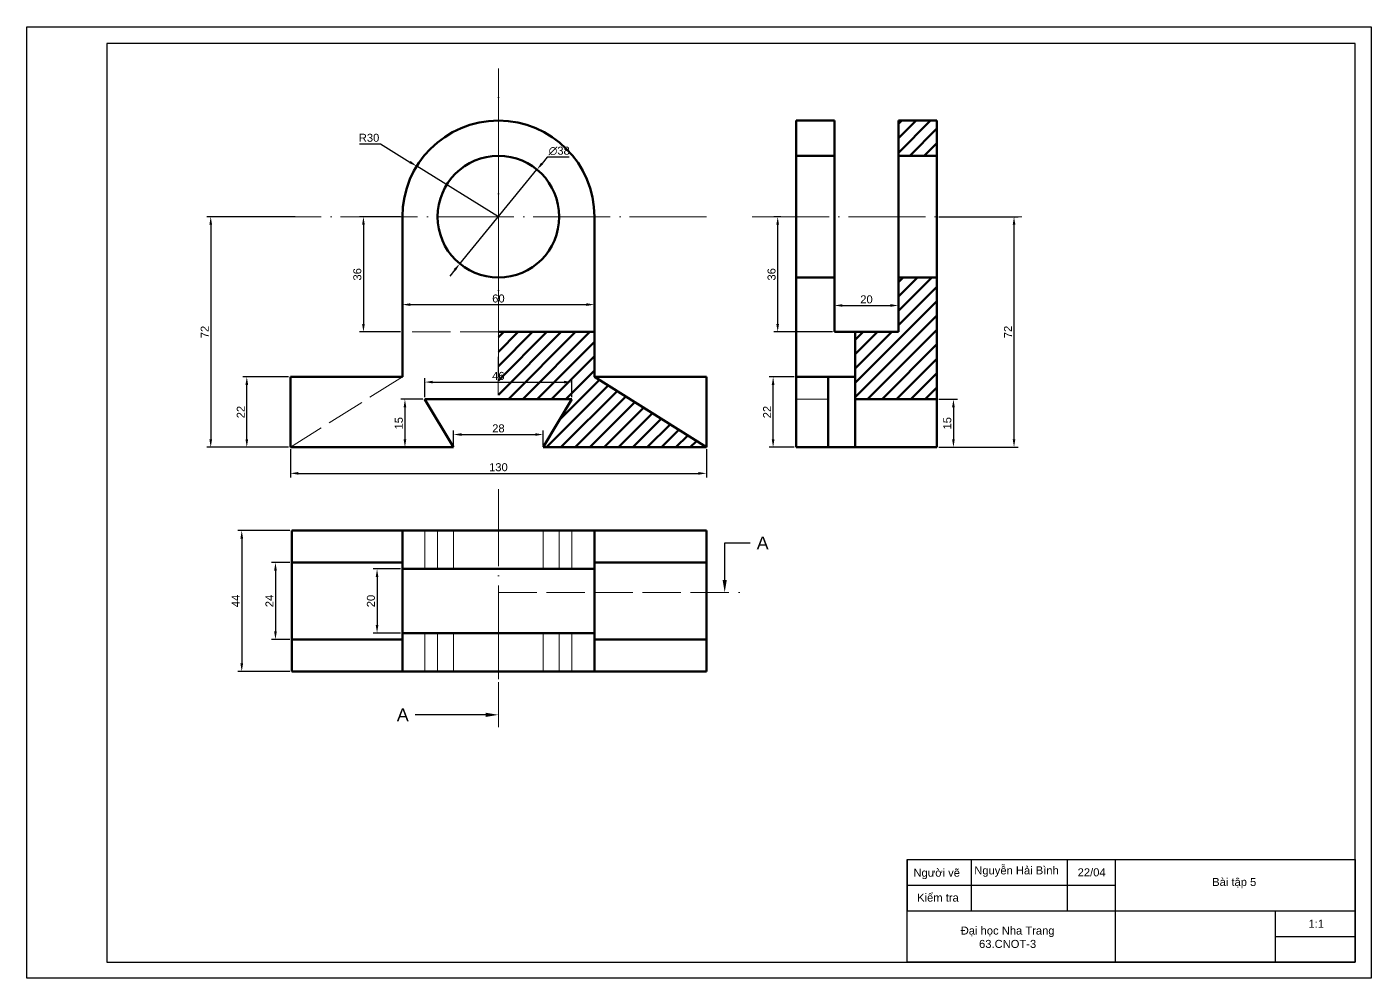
# Model space of a CAD drawing. Header units: millimetres. Extents: x 760 to 4139, y 0 to 297.
# Drawn here: x 2078.8 to 2498.8, y 0 to 297 of the extents above; entities that cross this region are included whole.
import ezdxf
from ezdxf import colors
from ezdxf.entities.mleader import LeaderData, LeaderLine
from ezdxf.math import Vec2, Vec3

# ---------------------------------------------------------------- set-up
doc = ezdxf.new("R2010")
doc.units = ezdxf.units.MM
doc.linetypes.add('ACAD_ISO02W100', pattern=[15, 12, -3])
doc.linetypes.add('ACAD_ISO04W100', pattern=[30, 24, -3, 0, -3])
for name, color, linetype, lineweight in [('liendam', 10, 'Continuous', 50), ('net dut', 50, 'ACAD_ISO02W100', 20), ('truc', 130, 'ACAD_ISO04W100', 20)]:
    doc.layers.add(name, color=color, linetype=linetype, lineweight=lineweight)
doc.styles.add('chu1', font='arial.ttf')
doc.styles.get("Standard").update_dxf_attribs({"font": 'arial.ttf'})
doc.dimstyles.new('ISO-25', dxfattribs={"dimtxt": 2.5, "dimasz": 2.5, "dimexe": 1.25, "dimexo": 0.625, "dimtad": 1, "dimtoh": 1, "dimdec": 1, "dimtxsty": 'Standard', "dimcen": 2.5, "dimclrd": 256, "dimclre": 256, "dimclrt": 256, "dimadec": 0, "dimazin": 0, "dimtfac": 1, "dimtdec": 1, "dimtmove": 0, "dimatfit": 3, "dimfxl": 1, "dimarcsym": 0})
pattern_1 = [(45, (23.4625, 0), (-2.245064, 2.245064), [])]

# ---------------------------------------------------------------- blocks, each defined once
blk = doc.blocks.new('*D45')
at = {"lineweight": -2, "transparency": 16777216}
for p, q in [((2161.14, 165.11), (2161.14, 156.35)), ((2291.14, 165.11), (2291.14, 156.35)), ((2163.64, 157.6), (2288.64, 157.6))]:
    blk.add_line(p, q, dxfattribs=at)
at = {"transparency": 16777216}
for points in [[(2163.64, 158.02), (2163.64, 157.18), (2161.14, 157.6)], [(2288.64, 158.02), (2288.64, 157.18), (2291.14, 157.6)]]:
    blk.add_solid(points, dxfattribs=at)
at = {"layer": 'Defpoints', "color": 0, "transparency": 16777216}
for p in [(2161.14, 165.74), (2291.14, 165.74), (2291.14, 157.6)]:
    blk.add_point(p, dxfattribs=at)
at = {"transparency": 16777216, "insert": (2226.14, 159.5), "char_height": 2.5, "attachment_point": 5}
blk.add_mtext('130', dxfattribs=at)
blk = doc.blocks.new('*D46')
at = {"lineweight": -2, "transparency": 16777216}
for p, q in [((2160.51, 187.74), (2146.27, 187.74)), ((2147.52, 168.24), (2147.52, 185.24)), ((2160.51, 165.74), (2146.27, 165.74))]:
    blk.add_line(p, q, dxfattribs=at)
at = {"transparency": 16777216}
for points in [[(2147.11, 185.24), (2147.94, 185.24), (2147.52, 187.74)], [(2147.11, 168.24), (2147.94, 168.24), (2147.52, 165.74)]]:
    blk.add_solid(points, dxfattribs=at)
at = {"layer": 'Defpoints', "color": 0, "transparency": 16777216}
for p in [(2147.52, 187.74), (2161.14, 187.74), (2161.14, 165.74)]:
    blk.add_point(p, dxfattribs=at)
at = {"transparency": 16777216, "insert": (2145.64, 176.74), "char_height": 2.5, "attachment_point": 5, "rotation": 90}
blk.add_mtext('22', dxfattribs=at)
blk = doc.blocks.new('*D47')
at = {"lineweight": -2, "transparency": 16777216}
for p, q in [((2162.59, 237.74), (2135, 237.74)), ((2136.25, 235.24), (2136.25, 168.24)), ((2160.51, 165.74), (2135, 165.74))]:
    blk.add_line(p, q, dxfattribs=at)
at = {"transparency": 16777216}
for points in [[(2135.83, 235.24), (2136.67, 235.24), (2136.25, 237.74)], [(2135.83, 168.24), (2136.67, 168.24), (2136.25, 165.74)]]:
    blk.add_solid(points, dxfattribs=at)
at = {"layer": 'Defpoints', "color": 0, "transparency": 16777216}
for p in [(2163.21, 237.74), (2136.25, 165.74), (2161.14, 165.74)]:
    blk.add_point(p, dxfattribs=at)
at = {"transparency": 16777216, "insert": (2134.37, 201.74), "char_height": 2.5, "attachment_point": 5, "rotation": 90}
blk.add_mtext('72', dxfattribs=at)
blk = doc.blocks.new('*D48')
at = {"lineweight": -2, "transparency": 16777216}
for p, q in [((2196.14, 202.36), (2196.14, 211.54)), ((2198.64, 210.29), (2253.64, 210.29)), ((2256.14, 202.36), (2256.14, 211.54))]:
    blk.add_line(p, q, dxfattribs=at)
at = {"transparency": 16777216}
for points in [[(2198.64, 210.71), (2198.64, 209.87), (2196.14, 210.29)], [(2253.64, 210.71), (2253.64, 209.87), (2256.14, 210.29)]]:
    blk.add_solid(points, dxfattribs=at)
at = {"layer": 'Defpoints', "color": 0, "transparency": 16777216}
for p in [(2256.14, 210.29), (2196.14, 201.74), (2256.14, 201.74)]:
    blk.add_point(p, dxfattribs=at)
at = {"transparency": 16777216, "insert": (2226.14, 212.19), "char_height": 2.5, "attachment_point": 5}
blk.add_mtext('60', dxfattribs=at)
blk = doc.blocks.new('*D49')
at = {"lineweight": -2, "transparency": 16777216}
for p, q in [((2203.14, 181.36), (2203.14, 187.35)), ((2205.64, 186.1), (2246.59, 186.1)), ((2249.09, 181.36), (2249.09, 187.35))]:
    blk.add_line(p, q, dxfattribs=at)
at = {"transparency": 16777216}
for points in [[(2205.64, 186.52), (2205.64, 185.69), (2203.14, 186.1)], [(2246.59, 186.52), (2246.59, 185.69), (2249.09, 186.1)]]:
    blk.add_solid(points, dxfattribs=at)
at = {"layer": 'Defpoints', "color": 0, "transparency": 16777216}
for p in [(2249.09, 186.1), (2203.14, 180.74), (2249.09, 180.74)]:
    blk.add_point(p, dxfattribs=at)
at = {"transparency": 16777216, "insert": (2226.11, 188.01), "char_height": 2.5, "attachment_point": 5}
blk.add_mtext('46', dxfattribs=at)
blk = doc.blocks.new('*D50')
at = {"lineweight": -2, "transparency": 16777216}
for p, q in [((2212.14, 166.36), (2212.14, 170.97)), ((2214.64, 169.72), (2237.64, 169.72)), ((2240.14, 166.36), (2240.14, 170.97))]:
    blk.add_line(p, q, dxfattribs=at)
at = {"transparency": 16777216}
for points in [[(2214.64, 170.14), (2214.64, 169.31), (2212.14, 169.72)], [(2237.64, 170.14), (2237.64, 169.31), (2240.14, 169.72)]]:
    blk.add_solid(points, dxfattribs=at)
at = {"layer": 'Defpoints', "color": 0, "transparency": 16777216}
for p in [(2240.14, 169.72), (2212.14, 165.74), (2240.14, 165.74)]:
    blk.add_point(p, dxfattribs=at)
at = {"transparency": 16777216, "insert": (2226.14, 171.63), "char_height": 2.5, "attachment_point": 5}
blk.add_mtext('28', dxfattribs=at)
blk = doc.blocks.new('*D51')
at = {"lineweight": -2, "transparency": 16777216}
for p, q in [((2202.51, 180.74), (2195.68, 180.74)), ((2196.93, 178.24), (2196.93, 168.24)), ((2202.51, 165.74), (2195.68, 165.74))]:
    blk.add_line(p, q, dxfattribs=at)
at = {"transparency": 16777216}
for points in [[(2196.52, 178.24), (2197.35, 178.24), (2196.93, 180.74)], [(2196.52, 168.24), (2197.35, 168.24), (2196.93, 165.74)]]:
    blk.add_solid(points, dxfattribs=at)
at = {"layer": 'Defpoints', "color": 0, "transparency": 16777216}
for p in [(2203.14, 180.74), (2196.93, 165.74), (2203.14, 165.74)]:
    blk.add_point(p, dxfattribs=at)
at = {"transparency": 16777216, "insert": (2195.03, 173.24), "char_height": 2.5, "attachment_point": 5, "rotation": 90}
blk.add_mtext('15', dxfattribs=at)
blk = doc.blocks.new('*D52')
at = {"lineweight": -2, "transparency": 16777216}
for p, q in [((2241.36, 256.29), (2239.78, 254.36)), ((2248.29, 256.29), (2241.36, 256.29)), ((2214.08, 223.05), (2238.19, 252.43)), ((2212.5, 221.12), (2210.91, 219.19))]:
    blk.add_line(p, q, dxfattribs=at)
at = {"transparency": 16777216}
for points in [[(2239.45, 254.62), (2240.1, 254.1), (2238.19, 252.43)], [(2212.18, 221.38), (2212.82, 220.86), (2214.08, 223.05)]]:
    blk.add_solid(points, dxfattribs=at)
at = {"layer": 'Defpoints', "color": 0, "transparency": 16777216}
for p in [(2238.19, 252.43), (2214.08, 223.05)]:
    blk.add_point(p, dxfattribs=at)
at = {"transparency": 16777216, "insert": (2245.14, 258.26), "char_height": 2.5, "attachment_point": 5}
blk.add_mtext('∅38', dxfattribs=at)
blk = doc.blocks.new('*D53')
at = {"lineweight": -2, "transparency": 16777216}
for p, q in [((2182.74, 260.47), (2189.33, 260.47)), ((2189.33, 260.47), (2198.48, 254.81)), ((2226.14, 237.74), (2200.61, 253.5))]:
    blk.add_line(p, q, dxfattribs=at)
at = {"transparency": 16777216}
blk.add_solid([(2198.7, 255.17), (2198.26, 254.46), (2200.61, 253.5)], dxfattribs=at)
at = {"layer": 'Defpoints', "color": 0, "transparency": 16777216}
for p in [(2200.61, 253.5), (2226.14, 237.74)]:
    blk.add_point(p, dxfattribs=at)
at = {"transparency": 16777216, "insert": (2185.72, 262.37), "char_height": 2.5, "attachment_point": 5}
blk.add_mtext('R30', dxfattribs=at)
blk = doc.blocks.new('*D54')
at = {"lineweight": -2, "transparency": 16777216}
for p, q in [((2195.51, 237.74), (2182.72, 237.74)), ((2183.97, 235.24), (2183.97, 204.24)), ((2195.51, 201.74), (2182.72, 201.74))]:
    blk.add_line(p, q, dxfattribs=at)
at = {"transparency": 16777216}
for points in [[(2183.55, 235.24), (2184.38, 235.24), (2183.97, 237.74)], [(2183.55, 204.24), (2184.38, 204.24), (2183.97, 201.74)]]:
    blk.add_solid(points, dxfattribs=at)
at = {"layer": 'Defpoints', "color": 0, "transparency": 16777216}
for p in [(2196.14, 237.74), (2183.97, 201.74), (2196.14, 201.74)]:
    blk.add_point(p, dxfattribs=at)
at = {"transparency": 16777216, "insert": (2182.06, 219.74), "char_height": 2.5, "attachment_point": 5, "rotation": 90}
blk.add_mtext('36', dxfattribs=at)
blk = doc.blocks.new('*D55')
at = {"lineweight": -2, "transparency": 16777216}
for p, q in [((2160.95, 139.74), (2144.7, 139.74)), ((2145.95, 137.24), (2145.95, 98.24)), ((2160.95, 95.74), (2144.7, 95.74))]:
    blk.add_line(p, q, dxfattribs=at)
at = {"transparency": 16777216}
for points in [[(2145.53, 137.24), (2146.36, 137.24), (2145.95, 139.74)], [(2145.53, 98.24), (2146.36, 98.24), (2145.95, 95.74)]]:
    blk.add_solid(points, dxfattribs=at)
at = {"layer": 'Defpoints', "color": 0, "transparency": 16777216}
for p in [(2161.57, 139.74), (2145.95, 95.74), (2161.57, 95.74)]:
    blk.add_point(p, dxfattribs=at)
at = {"transparency": 16777216, "insert": (2144.07, 117.74), "char_height": 2.5, "attachment_point": 5, "rotation": 90}
blk.add_mtext('44', dxfattribs=at)
blk = doc.blocks.new('*D56')
at = {"lineweight": -2, "transparency": 16777216}
for p, q in [((2160.95, 129.74), (2155.23, 129.74)), ((2156.48, 127.24), (2156.48, 108.24)), ((2160.95, 105.74), (2155.23, 105.74))]:
    blk.add_line(p, q, dxfattribs=at)
at = {"transparency": 16777216}
for points in [[(2156.06, 127.24), (2156.9, 127.24), (2156.48, 129.74)], [(2156.06, 108.24), (2156.9, 108.24), (2156.48, 105.74)]]:
    blk.add_solid(points, dxfattribs=at)
at = {"layer": 'Defpoints', "color": 0, "transparency": 16777216}
for p in [(2161.57, 129.74), (2156.48, 105.74), (2161.57, 105.74)]:
    blk.add_point(p, dxfattribs=at)
at = {"transparency": 16777216, "insert": (2154.6, 117.74), "char_height": 2.5, "attachment_point": 5, "rotation": 90}
blk.add_mtext('24', dxfattribs=at)
blk = doc.blocks.new('*D57')
at = {"lineweight": -2, "transparency": 16777216}
for p, q in [((2195.51, 127.74), (2186.97, 127.74)), ((2188.22, 125.24), (2188.22, 110.24)), ((2195.51, 107.74), (2186.97, 107.74))]:
    blk.add_line(p, q, dxfattribs=at)
at = {"transparency": 16777216}
for points in [[(2187.8, 125.24), (2188.63, 125.24), (2188.22, 127.74)], [(2187.8, 110.24), (2188.63, 110.24), (2188.22, 107.74)]]:
    blk.add_solid(points, dxfattribs=at)
at = {"layer": 'Defpoints', "color": 0, "transparency": 16777216}
for p in [(2196.14, 127.74), (2188.22, 107.74), (2196.14, 107.74)]:
    blk.add_point(p, dxfattribs=at)
at = {"transparency": 16777216, "insert": (2186.31, 117.74), "char_height": 2.5, "attachment_point": 5, "rotation": 90}
blk.add_mtext('20', dxfattribs=at)
blk = doc.blocks.new('*D58')
at = {"lineweight": -2, "transparency": 16777216}
for p, q in [((2318.51, 187.74), (2310.72, 187.74)), ((2311.97, 168.24), (2311.97, 185.24)), ((2318.51, 165.74), (2310.72, 165.74))]:
    blk.add_line(p, q, dxfattribs=at)
at = {"transparency": 16777216}
for points in [[(2311.55, 185.24), (2312.38, 185.24), (2311.97, 187.74)], [(2311.55, 168.24), (2312.38, 168.24), (2311.97, 165.74)]]:
    blk.add_solid(points, dxfattribs=at)
at = {"layer": 'Defpoints', "color": 0, "transparency": 16777216}
for p in [(2311.97, 187.74), (2319.14, 187.74), (2319.14, 165.74)]:
    blk.add_point(p, dxfattribs=at)
at = {"transparency": 16777216, "insert": (2310.09, 176.74), "char_height": 2.5, "attachment_point": 5, "rotation": 90}
blk.add_mtext('22', dxfattribs=at)
blk = doc.blocks.new('*D59')
at = {"lineweight": -2, "transparency": 16777216}
for p, q in [((2363.76, 237.74), (2388.49, 237.74)), ((2387.24, 168.24), (2387.24, 235.24)), ((2363.76, 165.74), (2388.49, 165.74))]:
    blk.add_line(p, q, dxfattribs=at)
at = {"transparency": 16777216}
for points in [[(2386.83, 235.24), (2387.66, 235.24), (2387.24, 237.74)], [(2386.83, 168.24), (2387.66, 168.24), (2387.24, 165.74)]]:
    blk.add_solid(points, dxfattribs=at)
at = {"layer": 'Defpoints', "color": 0, "transparency": 16777216}
for p in [(2363.14, 237.74), (2387.24, 237.74), (2363.14, 165.74)]:
    blk.add_point(p, dxfattribs=at)
at = {"transparency": 16777216, "insert": (2385.36, 201.74), "char_height": 2.5, "attachment_point": 5, "rotation": 90}
blk.add_mtext('72', dxfattribs=at)
blk = doc.blocks.new('*D60')
at = {"lineweight": -2, "transparency": 16777216}
for p, q in [((2363.76, 180.74), (2369.56, 180.74)), ((2368.31, 178.24), (2368.31, 168.24)), ((2363.76, 165.74), (2369.56, 165.74))]:
    blk.add_line(p, q, dxfattribs=at)
at = {"transparency": 16777216}
for points in [[(2367.89, 178.24), (2368.72, 178.24), (2368.31, 180.74)], [(2367.89, 168.24), (2368.72, 168.24), (2368.31, 165.74)]]:
    blk.add_solid(points, dxfattribs=at)
at = {"layer": 'Defpoints', "color": 0, "transparency": 16777216}
for p in [(2363.14, 180.74), (2363.14, 165.74), (2368.31, 165.74)]:
    blk.add_point(p, dxfattribs=at)
at = {"transparency": 16777216, "insert": (2366.4, 173.24), "char_height": 2.5, "attachment_point": 5, "rotation": 90}
blk.add_mtext('15', dxfattribs=at)
blk = doc.blocks.new('*D61')
at = {"lineweight": -2, "transparency": 16777216}
for p, q in [((2331.14, 202.36), (2331.14, 211.26)), ((2333.64, 210.01), (2348.64, 210.01)), ((2351.14, 202.36), (2351.14, 211.26))]:
    blk.add_line(p, q, dxfattribs=at)
at = {"transparency": 16777216}
for points in [[(2333.64, 210.43), (2333.64, 209.6), (2331.14, 210.01)], [(2348.64, 210.43), (2348.64, 209.6), (2351.14, 210.01)]]:
    blk.add_solid(points, dxfattribs=at)
at = {"layer": 'Defpoints', "color": 0, "transparency": 16777216}
for p in [(2351.14, 210.01), (2331.14, 201.74), (2351.14, 201.74)]:
    blk.add_point(p, dxfattribs=at)
at = {"transparency": 16777216, "insert": (2341.14, 211.91), "char_height": 2.5, "attachment_point": 5}
blk.add_mtext('20', dxfattribs=at)
blk = doc.blocks.new('*D62')
at = {"lineweight": -2, "transparency": 16777216}
for p, q in [((2314.36, 237.74), (2312.15, 237.74)), ((2313.4, 204.24), (2313.4, 235.24)), ((2330.51, 201.74), (2312.15, 201.74))]:
    blk.add_line(p, q, dxfattribs=at)
at = {"transparency": 16777216}
for points in [[(2312.98, 235.24), (2313.81, 235.24), (2313.4, 237.74)], [(2312.98, 204.24), (2313.81, 204.24), (2313.4, 201.74)]]:
    blk.add_solid(points, dxfattribs=at)
at = {"layer": 'Defpoints', "color": 0, "transparency": 16777216}
for p in [(2313.4, 237.74), (2314.99, 237.74), (2331.14, 201.74)]:
    blk.add_point(p, dxfattribs=at)
at = {"transparency": 16777216, "insert": (2311.49, 219.74), "char_height": 2.5, "attachment_point": 5, "rotation": 90}
blk.add_mtext('36', dxfattribs=at)

msp = doc.modelspace()

# ---------------------------------------------------------------- hatches: boundary and pattern name
at = {"layer": 'liendam'}
h = msp.add_hatch(dxfattribs=at)
h.set_pattern_fill('ANSI31', color=256)
h.set_pattern_definition(pattern_1)
h.paths.add_polyline_path([(2351.14, 256.74), (2363.14, 256.74), (2363.14, 267.74), (2351.14, 267.74)])
h = msp.add_hatch(dxfattribs=at)
h.set_pattern_fill('ANSI31', color=256)
h.set_pattern_definition(pattern_1)
h.paths.add_polyline_path([(2363.14, 218.74), (2351.14, 218.74), (2351.14, 201.74), (2337.62, 201.74), (2337.62, 180.74), (2363.14, 180.74), (2363.14, 187.74)])
h = msp.add_hatch(dxfattribs=at)
h.set_pattern_fill('ANSI31', color=256)
h.set_pattern_definition(pattern_1)
h.paths.add_polyline_path([(2226.14, 201.74), (2226.14, 187.74), (2226.11, 180.74), (2249.09, 180.74), (2240.14, 165.74), (2291.14, 165.74), (2256.14, 187.74), (2256.14, 201.74)])

# ---------------------------------------------------------------- linework, layer by layer
for p, q in [((2353.87, 37), (2353.87, 21)), ((2373.87, 37), (2373.87, 21)), ((2403.87, 37), (2403.87, 21)), ((2418.87, 37), (2418.87, 5)), ((2353.87, 29), (2418.87, 29)), ((2353.87, 21), (2493.87, 21)), ((2468.87, 21), (2468.87, 5)), ((2493.87, 21), (2493.87, 5)), ((2468.87, 13), (2493.87, 13))]:
    msp.add_line(p, q)
for points in [[(2078.81, 0), (2078.81, 297), (2498.81, 297), (2498.81, 0), (2078.81, 0)], [(2103.81, 5), (2493.87, 5), (2493.87, 291.78), (2103.81, 291.78)], [(2493.87, 5), (2353.87, 5), (2353.87, 37), (2493.87, 37)]]:
    msp.add_lwpolyline(points, close=True)
for p, q in [((2319.14, 267.74), (2331.14, 267.74)), ((2319.14, 237.74), (2319.14, 267.74)), ((2331.14, 237.74), (2331.14, 267.74)), ((2351.14, 237.74), (2351.14, 267.74)), ((2351.14, 267.74), (2363.14, 267.74)), ((2363.14, 237.74), (2363.14, 267.74)), ((2319.14, 256.74), (2331.14, 256.74)), ((2351.14, 256.74), (2363.14, 256.74)), ((2196.14, 187.74), (2196.14, 237.74)), ((2256.14, 187.74), (2256.14, 237.74)), ((2319.14, 187.74), (2319.14, 237.74)), ((2331.14, 201.74), (2331.14, 237.74)), ((2351.14, 201.74), (2351.14, 237.74)), ((2363.14, 187.74), (2363.14, 237.74)), ((2319.14, 218.74), (2331.14, 218.74)), ((2351.14, 218.74), (2363.14, 218.74)), ((2226.14, 201.74), (2256.14, 201.74)), ((2331.14, 201.74), (2351.14, 201.74)), ((2337.62, 165.74), (2337.62, 201.74)), ((2161.14, 165.74), (2161.14, 187.74)), ((2161.14, 187.74), (2196.14, 187.74)), ((2256.14, 187.74), (2291.14, 187.74)), ((2256.14, 187.74), (2291.14, 165.74)), ((2291.14, 165.74), (2291.14, 187.74)), ((2319.14, 165.74), (2319.14, 187.74)), ((2319.14, 187.74), (2337.62, 187.74)), ((2329.14, 165.74), (2329.14, 187.74)), ((2363.14, 165.74), (2363.14, 187.74)), ((2249.09, 180.74), (2203.14, 180.74)), ((2203.14, 180.63), (2203.14, 180.74)), ((2203.14, 180.63), (2212.14, 165.74)), ((2240.14, 165.74), (2249.09, 180.74)), ((2337.62, 180.74), (2363.14, 180.74)), ((2212.14, 165.74), (2161.14, 165.74)), ((2291.14, 165.74), (2240.14, 165.74)), ((2319.14, 165.74), (2363.14, 165.74)), ((2291.14, 139.74), (2161.57, 139.74)), ((2161.57, 139.74), (2161.57, 95.74)), ((2196.14, 139.74), (2196.14, 95.74)), ((2256.14, 139.74), (2256.14, 95.74)), ((2291.14, 139.74), (2291.14, 95.74)), ((2196.14, 129.74), (2161.57, 129.74)), ((2256.14, 127.74), (2196.14, 127.74)), ((2291.14, 129.74), (2256.14, 129.74)), ((2196.14, 105.74), (2161.57, 105.74)), ((2256.14, 107.74), (2196.14, 107.74)), ((2291.14, 105.74), (2256.14, 105.74)), ((2291.14, 95.74), (2161.57, 95.74))]:
    msp.add_line(p, q, dxfattribs=at)
msp.add_circle((2226.14, 237.74), 19, dxfattribs=at)
msp.add_arc((2226.14, 237.74), 30, 360, 180, dxfattribs=at)
at = {"layer": 'net dut'}
for p, q in [((2226.14, 283.98), (2226.11, 180.74)), ((2256.14, 201.74), (2196.14, 201.74)), ((2196.14, 187.74), (2161.14, 165.74)), ((2319.14, 180.74), (2329.14, 180.74)), ((2203.14, 139.74), (2203.14, 127.74)), ((2207.14, 139.74), (2207.14, 127.74)), ((2212.14, 139.74), (2212.14, 127.74)), ((2240.14, 139.74), (2240.14, 127.74)), ((2245.13, 139.74), (2245.13, 127.74)), ((2249.09, 139.74), (2249.09, 127.74)), ((2226.14, 120.35), (2301.59, 120.35)), ((2226.14, 120.35), (2226.14, 75.54)), ((2203.14, 107.74), (2203.14, 95.74)), ((2207.14, 107.74), (2207.14, 95.74)), ((2212.14, 107.74), (2212.14, 95.74)), ((2240.14, 107.74), (2240.14, 95.74)), ((2245.13, 107.74), (2245.13, 95.74)), ((2249.09, 107.74), (2249.09, 95.74))]:
    msp.add_line(p, q, dxfattribs=at)
at = {"layer": 'truc'}
for p, q in [((2226.14, 187.74), (2226.14, 283.98)), ((2291.14, 237.74), (2154.91, 237.74)), ((2305.45, 237.74), (2390.67, 237.74)), ((2226.14, 152.65), (2226.14, 88.06))]:
    msp.add_line(p, q, dxfattribs=at)

# ---------------------------------------------------------------- texts
at = {"char_height": 2.5, "attachment_point": 1, "style": 'chu1'}
for s, width, heights, insert in [('\\pxi-1,l1,qd,t0;{\\fArial|b0|i0|c163|p34;Người vẽ}', 15.3728, [4.3], (2355.82, 34.16)), ('\\pxi-1,l1,qd,t0;{\\fArial|b0|i0|c163|p34;Nguyễn Hải Bình}', 28.748, [4.3], (2374.82, 34.88)), ('22/04 ', 7.0057, [0], (2407.12, 34.28)), ('\\pxqc;{\\fArial|b0|i0|c163|p34;\\C0;Bài tập \\fArial|b0|i0|c0|p34;5}', 22.8509, [0], (2444.62, 31.26)), ('\\pxqd,t0;{\\fArial|b0|i0|c163|p34;Kiểm tra }', 15.3728, [4.3], (2356.97, 26.39)), ('\\pxqc;1:1', 9.2638, [0], (2477.03, 18.21)), ('\\pxqc;{\\fArial|b0|i0|c163|p34;Đại học Nha Trang\\P63.CNOT-3}', 49.865, [0], (2360.31, 16.09))]:
    msp.add_mtext_dynamic_manual_height_columns(s, width=width, gutter_width=12.5, heights=heights, dxfattribs=dict(at, insert=insert))

# ---------------------------------------------------------------- dimensions: what is measured, and where the dimension line sits
dim = msp.add_radius_dim(center=(2226.14, 237.74), mpoint=(2200.61, 253.5), dimstyle='ISO-25')
dim.commit()
dim.dimension.update_dxf_attribs({"geometry": '*D53', "text_midpoint": (2185.72, 260.47), "dimtype": 164})
dim = msp.add_diameter_dim_2p(p1=(2214.08, 223.05), p2=(2238.19, 252.43), dimstyle='ISO-25')
dim.commit()
dim.dimension.update_dxf_attribs({"geometry": '*D52', "text_midpoint": (2245.14, 258.26)})
for base, p1, p2, picture, middle in [((2136.25, 165.74), (2163.21, 237.74), (2161.14, 165.74), '*D47', (2134.37, 201.74)), ((2183.97, 201.74), (2196.14, 237.74), (2196.14, 201.74), '*D54', (2182.06, 219.74)), ((2313.4, 237.74), (2331.14, 201.74), (2314.99, 237.74), '*D62', (2311.49, 219.74)), ((2387.24, 237.74), (2363.14, 165.74), (2363.14, 237.74), '*D59', (2385.36, 201.74)), ((2147.52, 187.74), (2161.14, 165.74), (2161.14, 187.74), '*D46', (2145.64, 176.74)), ((2311.97, 187.74), (2319.14, 165.74), (2319.14, 187.74), '*D58', (2310.09, 176.74)), ((2196.93, 165.74), (2203.14, 180.74), (2203.14, 165.74), '*D51', (2195.03, 173.24)), ((2368.31, 165.74), (2363.14, 180.74), (2363.14, 165.74), '*D60', (2366.4, 173.24)), ((2145.95, 95.74), (2161.57, 139.74), (2161.57, 95.74), '*D55', (2144.07, 117.74)), ((2156.48, 105.74), (2161.57, 129.74), (2161.57, 105.74), '*D56', (2154.6, 117.74)), ((2188.22, 107.74), (2196.14, 127.74), (2196.14, 107.74), '*D57', (2186.31, 117.74))]:
    dim = msp.add_linear_dim(base=base, p1=p1, p2=p2, angle=90, dimstyle='ISO-25')
    dim.commit()
    dim.dimension.update_dxf_attribs({"geometry": picture, "text_midpoint": middle})
for base, p1, p2, picture, middle in [((2256.14, 210.29), (2196.14, 201.74), (2256.14, 201.74), '*D48', (2226.14, 212.19)), ((2351.14, 210.01), (2331.14, 201.74), (2351.14, 201.74), '*D61', (2341.14, 211.91)), ((2249.0925, 186.1048), (2203.1371, 180.7399), (2249.0925, 180.7399), '*D49', (2226.1148, 188.0063)), ((2240.14, 169.72), (2212.14, 165.74), (2240.14, 165.74), '*D50', (2226.14, 171.63)), ((2291.14, 157.6), (2161.14, 165.74), (2291.14, 165.74), '*D45', (2226.14, 159.5))]:
    dim = msp.add_linear_dim(base=base, p1=p1, p2=p2, dimstyle='ISO-25')
    dim.commit()
    dim.dimension.update_dxf_attribs({"geometry": picture, "text_midpoint": middle})

# ---------------------------------------------------------------- leaders
ml = msp.add_multileader_mtext('Standard')
ml.set_content('A', color=256)
ml.set_leader_properties()
ml.build(insert=Vec2(0, 0))
ctx = ml.context
ctx.base_point, ctx.plane_origin = Vec3(2304.84, 135.87), Vec3(2296.84, 120.35)
notes = []
notes.append((ctx, [(0, (1, 1, 0), (2296.84, 135.87), (1, 0), 8, [(0, [(2296.84, 120.35)], 0, [])])]))
ctx.mtext.insert, ctx.mtext.flow_direction = Vec3(2306.84, 137.87), 5
ml = msp.add_multileader_mtext('Standard')
ml.set_content('A', color=256)
ml.set_leader_properties()
ml.build(insert=Vec2(0, 0))
ctx = ml.context
ctx.base_point, ctx.plane_origin = Vec3(2192.39, 82.2), Vec3(2226.14, 82.2)
ctx.text_align_type = 2
notes.append((ctx, [(0, (1, 1, 0), (2208.12, 82.2), (-1, 0), 8, [(0, [(2226.14, 82.2)], 0, [])])]))
ctx.mtext.insert, ctx.mtext.alignment, ctx.mtext.flow_direction = Vec3(2198.12, 84.2), 3, 5
for ctx, leaders in notes:
    for number, flags, end, landing, length, lines in leaders:
        leader = LeaderData()
        leader.index, (leader.has_last_leader_line, leader.has_dogleg_vector, leader.attachment_direction) = number, flags
        leader.last_leader_point, leader.dogleg_vector, leader.dogleg_length = Vec3(end), Vec3(landing), length
        for number, points, colour, breaks in lines:
            line = LeaderLine()
            line.index, line.vertices, line.color, line.breaks = number, Vec3.list(points), colors.encode_raw_color(colour), breaks
            leader.lines.append(line)
        ctx.leaders.append(leader)

doc.saveas('drawing.dxf')
